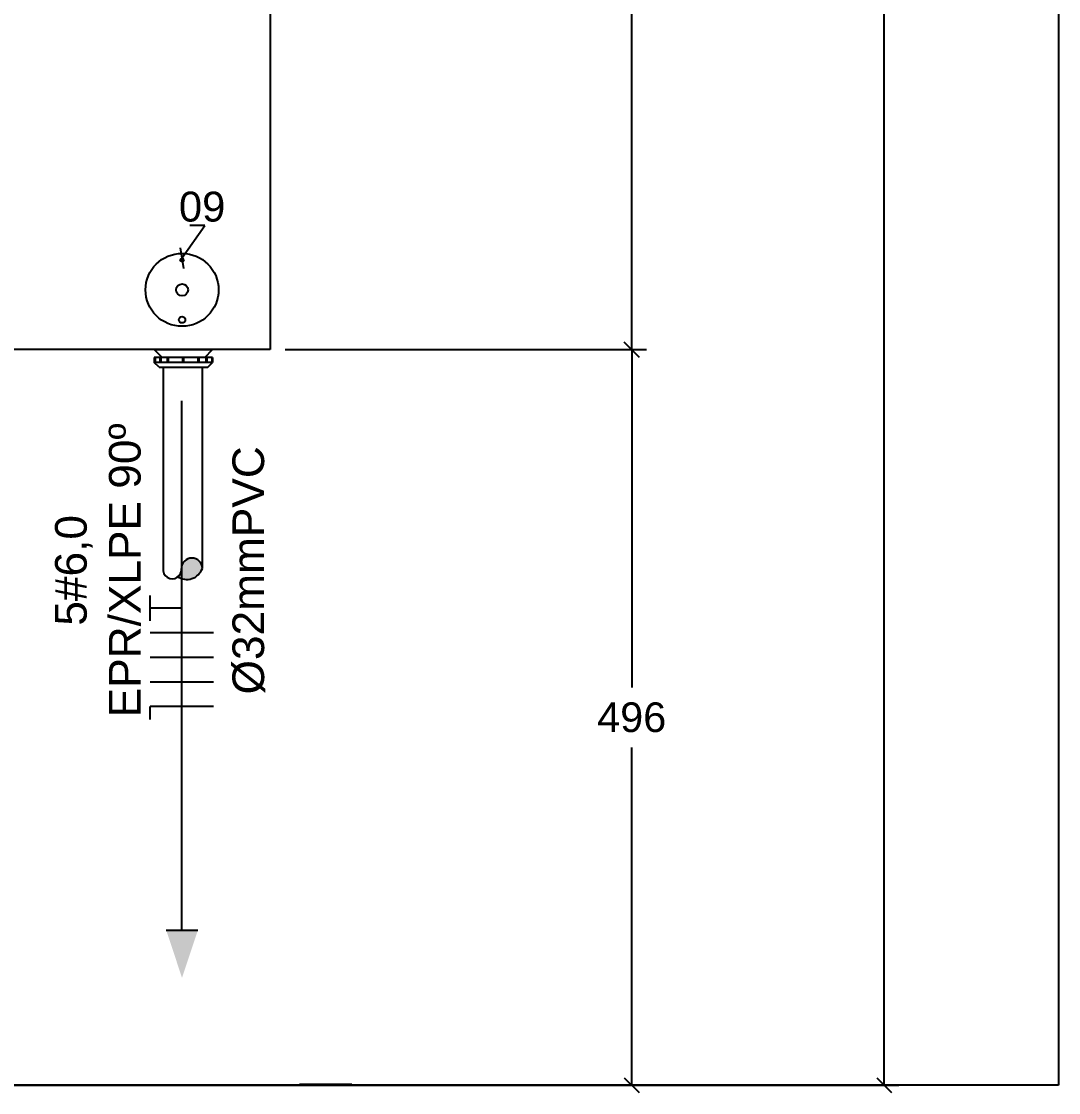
# Model space of a CAD drawing. Header units: inches. Extents: x -3 to 923, y -103 to 154.
# Drawn here: x 260.845 to 261.544, y -89.168 to -88.445 of the extents above; entities that cross this region are included whole.
import ezdxf
from ezdxf.enums import TextEntityAlignment as Align

# ---------------------------------------------------------------- set-up
doc = ezdxf.new("R2010")
doc.units = ezdxf.units.IN
doc.header["$LTSCALE"] = 10
doc.header["$MEASUREMENT"] = 0
doc.linetypes.add('HIDDEN', pattern=[0.375, 0.25, -0.125])
doc.layers.get('DEFPOINTS').update_dxf_attribs({"color": 8})
for name, color, linetype in [('Alvenaria', 8, 'Continuous'), ('Cotas', 1, 'Continuous'), ('DI-Textos_do_diagrama', 7, 'Continuous'), ('PARA-RAIOS', 240, 'Continuous'), ('QUADROS', 7, 'Continuous'), ('QUADROS_E_CAIXAS', 240, 'Continuous'), ('TXT', 7, 'Continuous')]:
    doc.layers.add(name, color=color, linetype=linetype)
doc.styles.add('Arial', font='arial.ttf')
doc.dimstyles.new('10', dxfattribs={"dimtxt": 0.02, "dimasz": 0.01, "dimexe": 0.01, "dimexo": 0.01, "dimgap": 0.09, "dimtad": 0, "dimtih": 1, "dimtoh": 1, "dimdec": 0, "dimlfac": 1000, "dimzin": 0, "dimdsep": 46, "dimtxsty": 'Arial', "dimblk": 'OBLIQUE', "dimcen": 0, "dimdle": 0.02, "dimclrt": 7, "dimadec": 0, "dimazin": 0, "dimtfac": 1, "dimtdec": 0, "dimtofl": 0, "dimtmove": 0, "dimatfit": 3, "dimldrblk": 'OBLIQUE', "dimfxl": 0, "dimtolj": 1, "dimtzin": 0, "dimarcsym": 0})
doc.dimstyles.new('RICARDO-1-10', dxfattribs={"dimtxt": 0.02, "dimasz": 0.01, "dimexe": 0.01, "dimexo": 0.01, "dimgap": 0.01, "dimtad": 0, "dimtih": 1, "dimtoh": 1, "dimdec": 0, "dimlfac": 1000, "dimzin": 0, "dimdsep": 46, "dimtxsty": 'Arial', "dimblk": 'OBLIQUE', "dimcen": 0, "dimclrt": 2, "dimadec": 0, "dimazin": 0, "dimtfac": 1, "dimtdec": 0, "dimtofl": 0, "dimtmove": 0, "dimatfit": 3, "dimldrblk": 'CLOSEDBLANK', "dimfxl": 0, "dimtolj": 1, "dimtzin": 0, "dimarcsym": 0})

# ---------------------------------------------------------------- blocks, each defined once
blk = doc.blocks.new('_Oblique')
at = {"color": 0, "linetype": 'ByBlock', "lineweight": -2}
blk.add_line((-0.5, -0.5), (0.5, 0.5), dxfattribs=at)
blk = doc.blocks.new('*D19')
at = {"layer": 'DEFPOINTS', "color": 0, "transparency": 16777216}
for p in [(261.01279, -88.16688), (261.25656, -88.66688), (261.25656, -88.66688)]:
    blk.add_point(p, dxfattribs=at)
at = {"layer": 'TXT', "color": 0, "lineweight": -2, "transparency": 16777216}
for p, q in [((261.02279, -88.16688), (261.26656, -88.16688)), ((261.25656, -88.16688), (261.25656, -88.39667)), ((261.25656, -88.66688), (261.25656, -88.43709))]:
    blk.add_line(p, q, dxfattribs=at)
at = {"layer": 'TXT', "color": 0, "lineweight": -2, "transparency": 16777216, "xscale": 0.01, "yscale": 0.01, "zscale": 0.01}
for p, rotation in [((261.25656, -88.16688), 90), ((261.25656, -88.66688), 270)]:
    blk.add_blockref('_Oblique', p, dxfattribs=dict(at, rotation=rotation))
at = {"layer": 'TXT', "color": 2, "transparency": 16777216, "insert": (261.25656, -88.41688), "char_height": 0.02, "attachment_point": 5, "style": 'Arial'}
blk.add_mtext('\\A1;500', dxfattribs=at)
blk = doc.blocks.new('_ClosedBlank')
at = {"color": 0, "linetype": 'ByBlock', "lineweight": -2}
for p, q in [((-1, 0.167), (0, 0)), ((-1, 0.167), (-1, -0.167)), ((0, 0), (-1, -0.167))]:
    blk.add_line(p, q, dxfattribs=at)
blk = doc.blocks.new('*D20')
at = {"layer": 'DEFPOINTS', "color": 0, "transparency": 16777216}
for p in [(261.01279, -88.66688), (260.64764, -89.16324), (261.25656, -89.16324)]:
    blk.add_point(p, dxfattribs=at)
at = {"layer": 'TXT', "color": 0, "lineweight": -2, "transparency": 16777216}
for p, q in [((261.02279, -88.66688), (261.26656, -88.66688)), ((261.25656, -88.66688), (261.25656, -88.89485)), ((261.25656, -89.16324), (261.25656, -88.93527)), ((260.65764, -89.16324), (261.26656, -89.16324))]:
    blk.add_line(p, q, dxfattribs=at)
at = {"layer": 'TXT', "color": 0, "lineweight": -2, "transparency": 16777216, "xscale": 0.01, "yscale": 0.01, "zscale": 0.01}
for p, rotation in [((261.25656, -88.66688), 90), ((261.25656, -89.16324), 270)]:
    blk.add_blockref('_Oblique', p, dxfattribs=dict(at, rotation=rotation))
at = {"layer": 'TXT', "color": 2, "transparency": 16777216, "insert": (261.25656, -88.91506), "char_height": 0.02, "attachment_point": 5, "style": 'Arial'}
blk.add_mtext('\\A1;496', dxfattribs=at)
blk = doc.blocks.new('*D21')
at = {"layer": 'DEFPOINTS', "color": 0, "transparency": 16777216}
for p in [(261.23516, -87.67655), (261.23516, -89.16324), (261.42681, -89.16324)]:
    blk.add_point(p, dxfattribs=at)
at = {"layer": 'TXT', "color": 0, "lineweight": -2, "transparency": 16777216}
for p, q in [((261.24516, -87.67655), (261.43681, -87.67655)), ((261.42681, -87.67655), (261.42681, -88.39968)), ((261.42681, -89.16324), (261.42681, -88.44011)), ((261.24516, -89.16324), (261.43681, -89.16324))]:
    blk.add_line(p, q, dxfattribs=at)
at = {"layer": 'TXT', "color": 0, "lineweight": -2, "transparency": 16777216, "xscale": 0.01, "yscale": 0.01, "zscale": 0.01}
for p, rotation in [((261.42681, -87.67655), 90), ((261.42681, -89.16324), 270)]:
    blk.add_blockref('_Oblique', p, dxfattribs=dict(at, rotation=rotation))
at = {"layer": 'TXT', "color": 2, "transparency": 16777216, "insert": (261.42681, -88.41989), "char_height": 0.02, "attachment_point": 5, "style": 'Arial'}
blk.add_mtext('\\A1;1487', dxfattribs=at)

msp = doc.modelspace()

# ---------------------------------------------------------------- hatches: boundary and pattern name
at = {"layer": 'Cotas'}
msp.add_hatch(color=2, dxfattribs=at).paths.add_polyline_path([(260.96392, -89.0587), (260.94262, -89.0587), (260.95327, -89.09077)])
at = {"layer": 'QUADROS_E_CAIXAS'}
msp.add_hatch(color=7, dxfattribs=at).paths.add_polyline_path([(260.96698, -88.81446, 0.984252), (260.95285, -88.81446, -0.227327), (260.95013, -88.81993, 0.50056)])

# ---------------------------------------------------------------- linework, layer by layer
at = {"layer": 'Alvenaria'}
for p, q in [((261.54448, -87.26324), (261.54448, -89.16324)), ((261.54448, -89.16324), (257.01546, -89.16324))]:
    msp.add_line(p, q, dxfattribs=at)
at = {"layer": 'Cotas', "color": 2}
for p, q in [((260.9531, -89.0587), (260.9531, -88.70149)), ((260.94262, -89.0587), (260.96392, -89.0587))]:
    msp.add_line(p, q, dxfattribs=at)
at = {"layer": 'PARA-RAIOS', "color": 3}
for p, q in [((260.93174, -88.84996), (260.93174, -88.83281)), ((260.9531, -88.84139), (260.93174, -88.84139))]:
    msp.add_line(p, q, dxfattribs=at)
at = {"layer": 'PARA-RAIOS', "color": 2}
for p, q in [((260.97447, -88.85799), (260.93174, -88.85799)), ((260.97447, -88.87459), (260.93174, -88.87459)), ((260.97447, -88.8912), (260.93174, -88.8912)), ((260.93174, -88.91638), (260.93174, -88.9078)), ((260.97447, -88.9078), (260.93174, -88.9078))]:
    msp.add_line(p, q, dxfattribs=at)
at = {"layer": 'PARA-RAIOS', "color": 6}
msp.add_line((261.06774, -89.16281), (261.03244, -89.16281), dxfattribs=at)
at = {"layer": 'QUADROS', "color": 7}
for p, q in [((260.97334, -88.66688), (260.9339, -88.66688)), ((260.93986, -88.67218), (260.93457, -88.66688)), ((260.93457, -88.66688), (260.97393, -88.66688)), ((260.97393, -88.66688), (260.93457, -88.66688)), ((260.96864, -88.67218), (260.97393, -88.66688)), ((260.93457, -88.67218), (260.93457, -88.67546)), ((260.97393, -88.67218), (260.93457, -88.67218)), ((260.9352, -88.67218), (260.9352, -88.67546)), ((260.9383, -88.67218), (260.9383, -88.67546)), ((260.93893, -88.67218), (260.93893, -88.67546)), ((260.94333, -88.67218), (260.94333, -88.67546)), ((260.94396, -88.67218), (260.94396, -88.67546)), ((260.95362, -88.67218), (260.95362, -88.67546)), ((260.95425, -88.67218), (260.95425, -88.67546)), ((260.96391, -88.67218), (260.96391, -88.67546)), ((260.96454, -88.67218), (260.96454, -88.67546)), ((260.96933, -88.67218), (260.96933, -88.67546)), ((260.96996, -88.67218), (260.96996, -88.67546)), ((260.9733, -88.67218), (260.9733, -88.67546)), ((260.97393, -88.67218), (260.97393, -88.67546)), ((260.97393, -88.67546), (260.93457, -88.67546)), ((260.93785, -88.67874), (260.93457, -88.67546)), ((260.93785, -88.67874), (260.97065, -88.67874)), ((260.97065, -88.67874), (260.97393, -88.67546))]:
    msp.add_line(p, q, dxfattribs=at)
msp.add_lwpolyline([(261.01279, -88.66688), (260.63279, -88.66688), (260.63279, -88.16688), (261.01279, -88.16688)], close=True, dxfattribs=at)
for centre, radius in [((260.9533, -88.62653), 0.02461), ((260.9533, -88.60636), 0.00121), ((260.9533, -88.62653), 0.00403), ((260.9533, -88.64671), 0.00218), ((260.9533, -88.64671), 0.00218), ((260.9533, -88.64671), 0.00218)]:
    msp.add_circle(centre, radius, dxfattribs=at)
at = {"layer": 'QUADROS_E_CAIXAS', "color": 7, "linetype": 'HIDDEN'}
for p, q in [((260.94051, -88.67874), (260.94051, -88.81432)), ((260.96697, -88.67874), (260.96697, -88.81432))]:
    msp.add_line(p, q, dxfattribs=at)
at = {"layer": 'QUADROS_E_CAIXAS', "color": 7, "linetype": 'HIDDEN', "ltscale": 0.1}
msp.add_line((261.18463, -89.16324), (260.96663, -89.16324), dxfattribs=at)
at = {"layer": 'QUADROS_E_CAIXAS', "color": 7}
for centre, radius, start, end in [((260.95992, -88.81457), 0.00706, 0.90944, 179.09056), ((260.94668, -88.81525), 0.00622, 172.71063, 7.28937), ((260.95651, -88.81089), 0.01106, 234.78402, 341.14682)]:
    msp.add_arc(centre, radius, start, end, dxfattribs=at)

# ---------------------------------------------------------------- texts
at = {"layer": 'Cotas', "color": 7, "linetype": 'Continuous', "lineweight": 0, "insert": (260.98251, -88.58074), "char_height": 0.020174, "attachment_point": 9, "style": 'Arial'}
msp.add_mtext('09', dxfattribs=at)
at = {"layer": 'DI-Textos_do_diagrama', "linetype": 'Continuous', "style": 'Arial'}
for s, height, p in [('EPR/XLPE 90º', 0.0213642, (260.93176, -88.81581)), ('%%C32mmPVC', 0.021364, (261.01505, -88.81581)), ('5#6,0', 0.021364, (260.89541, -88.81581))]:
    msp.add_text(s, height=height, rotation=90, dxfattribs=at).set_placement(p, align=Align.BOTTOM_CENTER)

# ---------------------------------------------------------------- dimensions: what is measured, and where the dimension line sits
at = {"layer": 'TXT'}
dim = msp.add_linear_dim(base=(261.42681, -89.16324), p1=(261.23516, -87.67655), p2=(261.23516, -89.16324), angle=90, dimstyle='RICARDO-1-10', dxfattribs=at)
dim.commit()
dim.dimension.update_dxf_attribs({"geometry": '*D21', "text_midpoint": (261.42681, -88.41989)})
for base, p1, p2, picture, middle in [((261.25656, -88.66688), (261.01279, -88.16688), (261.25656, -88.66688), '*D19', (261.25656, -88.41688)), ((261.25656, -89.16324), (261.01279, -88.66688), (260.64764, -89.16324), '*D20', (261.25656, -88.91506))]:
    dim = msp.add_linear_dim(base=base, p1=p1, p2=p2, angle=90, dimstyle='RICARDO-1-10', override={"dimtmove": 1}, dxfattribs=at)
    dim.commit()
    dim.dimension.update_dxf_attribs({"geometry": picture, "text_midpoint": middle})

# ---------------------------------------------------------------- leaders
at = {"layer": 'Cotas', "linetype": 'Continuous', "lineweight": 0}
msp.add_leader([(260.95313, -88.60516), (260.96858, -88.58316), (260.95858, -88.58316)], dimstyle='10', dxfattribs=at)

doc.saveas('drawing.dxf')
